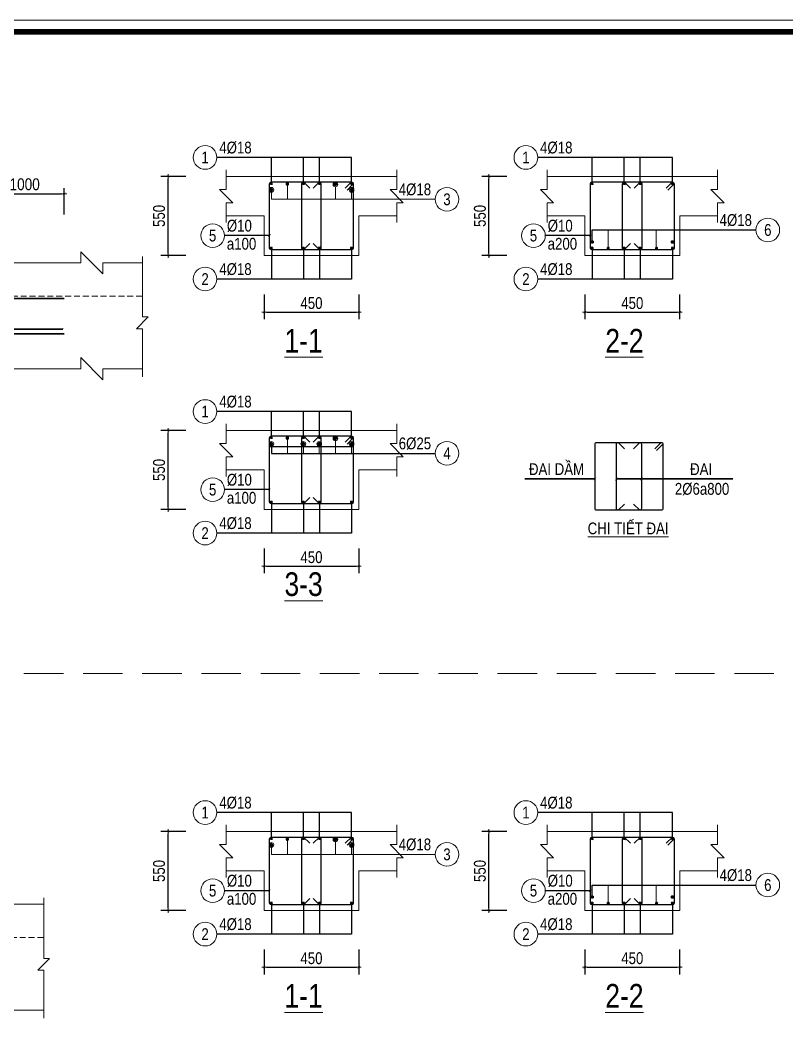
# Model space of a CAD drawing. Header units: millimetres. Extents: x 397144 to 10081729, y 99180 to 1327802.
# Drawn here: x 4983718 to 4993426, y 708626 to 721490 of the extents above; entities that cross this region are included whole.
import ezdxf
from ezdxf.enums import TextEntityAlignment as Align

# ---------------------------------------------------------------- set-up
doc = ezdxf.new("R2010")
doc.units = ezdxf.units.MM
doc.header["$PDSIZE"] = -10
doc.linetypes.add('HIDDEN', pattern=[0.375, 0.25, -0.125])
doc.layers.get('0').update_dxf_attribs({"linetype": 'CONTINUOUS'})
doc.layers.get('Defpoints').update_dxf_attribs({"color": 12, "linetype": 'CONTINUOUS'})
for name, color, linetype, lineweight in [('kata_dim', 8, 'CONTINUOUS', 13), ('kata_net khuat', 9, 'HIDDEN', 5), ('kata_net manh', 8, 'CONTINUOUS', 5), ('kata_net thay', 4, 'CONTINUOUS', 20), ('kata_text', 7, 'CONTINUOUS', 20), ('kata_thep chu', 1, 'CONTINUOUS', 35), ('kata_thep dai', 220, 'CONTINUOUS', 25)]:
    doc.layers.add(name, color=color, linetype=linetype, lineweight=lineweight)
doc.layers.add('KTH', color=7, linetype='CONTINUOUS', lineweight=5, true_color=0x004d99)
doc.styles.add('kata_text', font='arial.ttf', dxfattribs={"width": 0.8})
doc.styles.add('Star-HelCon', font='VHELVCN_0.TTF')
doc.dimstyles.new('kata_dim_30', dxfattribs={"dimscale": 60, "dimtxt": 2.5, "dimasz": 0.5, "dimexe": 1.5, "dimexo": 2.5, "dimtad": 1, "dimdec": 0, "dimlfac": 0.5, "dimzin": 0, "dimdsep": 46, "dimtxsty": 'kata_text', "dimblk": 'kata_block_ArchTick', "dimcen": 0.09, "dimdle": 1.2, "dimclrd": 8, "dimclre": 8, "dimclrt": 3, "dimadec": 0, "dimazin": 0, "dimtfac": 1, "dimtdec": 0, "dimtix": 1, "dimtofl": 0, "dimtmove": 0, "dimatfit": 3, "dimfxl": 3.75, "dimfxlon": 1, "dimtolj": 1, "dimtzin": 0, "dimarcsym": 0})
doc.dimstyles.new('kata_dim_70', dxfattribs={"dimscale": 70, "dimtxt": 2.15, "dimasz": 0.5, "dimexe": 1, "dimexo": 2, "dimtad": 1, "dimdec": 0, "dimrnd": 5, "dimzin": 0, "dimdsep": 46, "dimtxsty": 'Star-HelCon', "dimblk": 'kata_block_ArchTick', "dimcen": 0.09, "dimdle": 1.2, "dimclrd": 8, "dimclre": 8, "dimclrt": 3, "dimadec": 0, "dimazin": 0, "dimtfac": 1, "dimtdec": 0, "dimtix": 1, "dimtmove": 2, "dimatfit": 3, "dimfxl": 3.75, "dimfxlon": 1, "dimtolj": 1, "dimtzin": 0, "dimarcsym": 0})

# ---------------------------------------------------------------- blocks, each defined once
blk = doc.blocks.new('kata_block_ArchTick')
at = {"color": 8}
blk.add_line((1, 0), (-1, 0), dxfattribs=at)
at = {"color": 8, "const_width": 0.15}
blk.add_lwpolyline([(-0.5, -0.5), (0.5, 0.5)], dxfattribs=at)
blk = doc.blocks.new('*D42')
at = {"layer": 'Defpoints', "color": 0, "transparency": 16777216}
for p in [(4984273, 719292), (4983273, 719029), (4984273, 717929)]:
    blk.add_point(p, dxfattribs=at)
at = {"layer": 'KTH', "color": 8, "lineweight": -2, "transparency": 16777216}
for p, q in [((4983273, 719169), (4983273, 719362)), ((4983308, 719292), (4984238, 719292)), ((4984273, 719029), (4984273, 719362))]:
    blk.add_line(p, q, dxfattribs=at)
at = {"layer": 'KTH', "color": 8, "lineweight": -2, "transparency": 16777216, "xscale": 35, "yscale": 35, "zscale": 35, "rotation": 180}
blk.add_blockref('kata_block_ArchTick', (4983273, 719292), dxfattribs=at)
at = {"layer": 'KTH', "color": 8, "lineweight": -2, "transparency": 16777216, "xscale": 35, "yscale": 35, "zscale": 35}
blk.add_blockref('kata_block_ArchTick', (4984273, 719292), dxfattribs=at)
at = {"layer": 'KTH', "color": 3, "transparency": 16777216, "insert": (4983773, 719412), "char_height": 150.5, "attachment_point": 5, "style": 'Star-HelCon'}
blk.add_mtext('\\A1;1000', dxfattribs=at)
blk = doc.blocks.new('CHG_XX_Khung ten')
blk.add_lwpolyline([(15, 579), (826, 579), (826, 15), (15, 15)], close=True)
at = {"color": 4, "linetype": 'Continuous', "const_width": 1}
blk.add_lwpolyline([(17, 577), (824, 577), (824, 17), (17, 17)], close=True, dxfattribs=at)
blk = doc.blocks.new('*D208')
at = {"layer": 'Defpoints', "color": 0, "transparency": 16777216}
for p in [(4986806, 718512), (4988006, 718512), (4988006, 717792)]:
    blk.add_point(p, dxfattribs=at)
at = {"layer": 'kata_dim', "color": 8, "lineweight": -2, "transparency": 16777216}
for p, q in [((4986806, 718017), (4986806, 717702)), ((4988006, 718017), (4988006, 717702)), ((4986836, 717792), (4987976, 717792))]:
    blk.add_line(p, q, dxfattribs=at)
at = {"layer": 'kata_dim', "color": 8, "lineweight": -2, "transparency": 16777216, "xscale": 30, "yscale": 30, "zscale": 30, "rotation": 180}
blk.add_blockref('kata_block_ArchTick', (4986806, 717792), dxfattribs=at)
at = {"layer": 'kata_dim', "color": 8, "lineweight": -2, "transparency": 16777216, "xscale": 30, "yscale": 30, "zscale": 30}
blk.add_blockref('kata_block_ArchTick', (4988006, 717792), dxfattribs=at)
at = {"layer": 'kata_dim', "color": 3, "transparency": 16777216, "insert": (4987406, 717907), "char_height": 150, "attachment_point": 5, "style": 'kata_text'}
blk.add_mtext('\\A1;450', dxfattribs=at)
blk = doc.blocks.new('kata_block_TD')
at = {"color": 6, "linetype": 'ByBlock', "lineweight": -2, "style": 'kata_text', "width": 0.8}
blk.add_attdef('SECTDET2', text='', height=5, dxfattribs=at).set_placement((0, 7.97), align=Align.CENTER)
at = {"color": 0, "linetype": 'ByBlock', "lineweight": -2, "style": 'kata_text', "width": 0.8}
blk.add_attdef('SECTDET1', text='', height=5, dxfattribs=at).set_placement((0, 1.47), align=Align.CENTER)
at = {"color": 3, "lineweight": 25, "style": 'kata_text', "width": 0.8}
blk.add_attdef('SSCALE', text='', height=2.5, dxfattribs=at).set_placement((0, -4), align=Align.CENTER)
blk = doc.blocks.new('*D209')
at = {"layer": 'Defpoints', "color": 0, "transparency": 16777216}
for p in [(4985590, 719512), (4986806, 719512), (4986806, 718512)]:
    blk.add_point(p, dxfattribs=at)
at = {"layer": 'kata_dim', "color": 8, "lineweight": -2, "transparency": 16777216}
for p, q in [((4985815, 719512), (4985500, 719512)), ((4985590, 718542), (4985590, 719482)), ((4985815, 718512), (4985500, 718512))]:
    blk.add_line(p, q, dxfattribs=at)
at = {"layer": 'kata_dim', "color": 8, "lineweight": -2, "transparency": 16777216, "xscale": 30, "yscale": 30, "zscale": 30}
for p, rotation in [((4985590, 719512), 90), ((4985590, 718512), 270)]:
    blk.add_blockref('kata_block_ArchTick', p, dxfattribs=dict(at, rotation=rotation))
at = {"layer": 'kata_dim', "color": 3, "transparency": 16777216, "insert": (4985476, 719012), "char_height": 150, "attachment_point": 5, "rotation": 90, "style": 'kata_text'}
blk.add_mtext('\\A1;550', dxfattribs=at)
blk = doc.blocks.new('kata_block_THEP')
at = {"layer": 'kata_thep chu', "color": 0}
for p, q in [((-0.5, 0), (0.5, 0)), ((-0.35, 0.35), (0.35, -0.35)), ((0.35, 0.35), (-0.35, -0.35)), ((0, 0.5), (0, -0.5))]:
    blk.add_line(p, q, dxfattribs=at)
at = {"layer": 'kata_thep chu', "color": 0, "const_width": 0.0833}
blk.add_lwpolyline([(-0.5, 0, 1), (0.5, 0, 1), (-0.5, 0, 1)], format="xyb", dxfattribs=at)
blk = doc.blocks.new('*U12')
blk.add_circle((-2.5, 0), 2.5)
at = {"layer": 'kata_text', "color": 3, "style": 'kata_text', "width": 0.8}
blk.add_attdef('DK1', (0.5, 0.85), '', height=2.5, dxfattribs=at)
at = {"layer": 'kata_text', "color": 7, "style": 'kata_text', "width": 0.8}
blk.add_attdef('SH2', text='', height=2.5, dxfattribs=at).set_placement((-2.5, 0), align=Align.MIDDLE)
blk = doc.blocks.new('*U11')
blk.add_circle((2.5, 0), 2.5)
at = {"layer": 'kata_text', "color": 3, "style": 'kata_text', "width": 0.8}
blk.add_attdef('DK2', text='', height=2.5, dxfattribs=at).set_placement((-0.85, 0.85), align=Align.RIGHT)
at = {"layer": 'kata_text', "color": 7, "style": 'kata_text', "width": 0.8}
blk.add_attdef('SH3', text='', height=2.5, dxfattribs=at).set_placement((2.5, 0), align=Align.MIDDLE)
blk = doc.blocks.new('*U13')
blk.add_circle((-2.5, 0), 2.5)
at = {"layer": 'kata_text', "color": 3, "style": 'kata_text', "width": 0.8}
for tag, p in [('DK1', (0.5, 0.85)), ('KC1', (0.5, -2.97))]:
    blk.add_attdef(tag, p, '', height=2.5, dxfattribs=at)
at = {"layer": 'kata_text', "color": 7, "style": 'kata_text', "width": 0.8}
blk.add_attdef('SH2', text='', height=2.5, dxfattribs=at).set_placement((-2.5, 0), align=Align.MIDDLE)
blk = doc.blocks.new('*D210')
at = {"layer": 'Defpoints', "color": 0, "transparency": 16777216}
for p in [(4986806, 715294), (4988006, 715294), (4988006, 714574)]:
    blk.add_point(p, dxfattribs=at)
at = {"layer": 'kata_dim', "color": 8, "lineweight": -2, "transparency": 16777216}
for p, q in [((4986806, 714799), (4986806, 714484)), ((4988006, 714799), (4988006, 714484)), ((4986836, 714574), (4987976, 714574))]:
    blk.add_line(p, q, dxfattribs=at)
at = {"layer": 'kata_dim', "color": 8, "lineweight": -2, "transparency": 16777216, "xscale": 30, "yscale": 30, "zscale": 30, "rotation": 180}
blk.add_blockref('kata_block_ArchTick', (4986806, 714574), dxfattribs=at)
at = {"layer": 'kata_dim', "color": 8, "lineweight": -2, "transparency": 16777216, "xscale": 30, "yscale": 30, "zscale": 30}
blk.add_blockref('kata_block_ArchTick', (4988006, 714574), dxfattribs=at)
at = {"layer": 'kata_dim', "color": 3, "transparency": 16777216, "insert": (4987406, 714688), "char_height": 150, "attachment_point": 5, "style": 'kata_text'}
blk.add_mtext('\\A1;450', dxfattribs=at)
blk = doc.blocks.new('*D211')
at = {"layer": 'Defpoints', "color": 0, "transparency": 16777216}
for p in [(4985590, 716294), (4986806, 716294), (4986806, 715294)]:
    blk.add_point(p, dxfattribs=at)
at = {"layer": 'kata_dim', "color": 8, "lineweight": -2, "transparency": 16777216}
for p, q in [((4985815, 716294), (4985500, 716294)), ((4985590, 715324), (4985590, 716264)), ((4985815, 715294), (4985500, 715294))]:
    blk.add_line(p, q, dxfattribs=at)
at = {"layer": 'kata_dim', "color": 8, "lineweight": -2, "transparency": 16777216, "xscale": 30, "yscale": 30, "zscale": 30}
for p, rotation in [((4985590, 716294), 90), ((4985590, 715294), 270)]:
    blk.add_blockref('kata_block_ArchTick', p, dxfattribs=dict(at, rotation=rotation))
at = {"layer": 'kata_dim', "color": 3, "transparency": 16777216, "insert": (4985476, 715794), "char_height": 150, "attachment_point": 5, "rotation": 90, "style": 'kata_text'}
blk.add_mtext('\\A1;550', dxfattribs=at)
blk = doc.blocks.new('*D212')
at = {"layer": 'Defpoints', "color": 0, "transparency": 16777216}
for p in [(4990870, 718512), (4992070, 718512), (4992070, 717792)]:
    blk.add_point(p, dxfattribs=at)
at = {"layer": 'kata_dim', "color": 8, "lineweight": -2, "transparency": 16777216}
for p, q in [((4990870, 718017), (4990870, 717702)), ((4992070, 718017), (4992070, 717702)), ((4990900, 717792), (4992040, 717792))]:
    blk.add_line(p, q, dxfattribs=at)
at = {"layer": 'kata_dim', "color": 8, "lineweight": -2, "transparency": 16777216, "xscale": 30, "yscale": 30, "zscale": 30, "rotation": 180}
blk.add_blockref('kata_block_ArchTick', (4990870, 717792), dxfattribs=at)
at = {"layer": 'kata_dim', "color": 8, "lineweight": -2, "transparency": 16777216, "xscale": 30, "yscale": 30, "zscale": 30}
blk.add_blockref('kata_block_ArchTick', (4992070, 717792), dxfattribs=at)
at = {"layer": 'kata_dim', "color": 3, "transparency": 16777216, "insert": (4991470, 717907), "char_height": 150, "attachment_point": 5, "style": 'kata_text'}
blk.add_mtext('\\A1;450', dxfattribs=at)
blk = doc.blocks.new('*D213')
at = {"layer": 'Defpoints', "color": 0, "transparency": 16777216}
for p in [(4989654, 719512), (4990870, 719512), (4990870, 718512)]:
    blk.add_point(p, dxfattribs=at)
at = {"layer": 'kata_dim', "color": 8, "lineweight": -2, "transparency": 16777216}
for p, q in [((4989879, 719512), (4989564, 719512)), ((4989654, 718542), (4989654, 719482)), ((4989879, 718512), (4989564, 718512))]:
    blk.add_line(p, q, dxfattribs=at)
at = {"layer": 'kata_dim', "color": 8, "lineweight": -2, "transparency": 16777216, "xscale": 30, "yscale": 30, "zscale": 30}
for p, rotation in [((4989654, 719512), 90), ((4989654, 718512), 270)]:
    blk.add_blockref('kata_block_ArchTick', p, dxfattribs=dict(at, rotation=rotation))
at = {"layer": 'kata_dim', "color": 3, "transparency": 16777216, "insert": (4989540, 719012), "char_height": 150, "attachment_point": 5, "rotation": 90, "style": 'kata_text'}
blk.add_mtext('\\A1;550', dxfattribs=at)
blk = doc.blocks.new('*D584')
at = {"layer": 'Defpoints', "color": 0, "transparency": 16777216}
for p in [(4986806, 710213), (4988006, 710213), (4988006, 709493)]:
    blk.add_point(p, dxfattribs=at)
at = {"layer": 'kata_dim', "color": 8, "lineweight": -2, "transparency": 16777216}
for p, q in [((4986806, 709718), (4986806, 709403)), ((4988006, 709718), (4988006, 709403)), ((4986836, 709493), (4987976, 709493))]:
    blk.add_line(p, q, dxfattribs=at)
at = {"layer": 'kata_dim', "color": 8, "lineweight": -2, "transparency": 16777216, "xscale": 30, "yscale": 30, "zscale": 30, "rotation": 180}
blk.add_blockref('kata_block_ArchTick', (4986806, 709493), dxfattribs=at)
at = {"layer": 'kata_dim', "color": 8, "lineweight": -2, "transparency": 16777216, "xscale": 30, "yscale": 30, "zscale": 30}
blk.add_blockref('kata_block_ArchTick', (4988006, 709493), dxfattribs=at)
at = {"layer": 'kata_dim', "color": 3, "transparency": 16777216, "insert": (4987406, 709607), "char_height": 150, "attachment_point": 5, "style": 'kata_text'}
blk.add_mtext('\\A1;450', dxfattribs=at)
blk = doc.blocks.new('*D585')
at = {"layer": 'Defpoints', "color": 0, "transparency": 16777216}
for p in [(4985590, 711213), (4986806, 711213), (4986806, 710213)]:
    blk.add_point(p, dxfattribs=at)
at = {"layer": 'kata_dim', "color": 8, "lineweight": -2, "transparency": 16777216}
for p, q in [((4985815, 711213), (4985500, 711213)), ((4985590, 710243), (4985590, 711183)), ((4985815, 710213), (4985500, 710213))]:
    blk.add_line(p, q, dxfattribs=at)
at = {"layer": 'kata_dim', "color": 8, "lineweight": -2, "transparency": 16777216, "xscale": 30, "yscale": 30, "zscale": 30}
for p, rotation in [((4985590, 711213), 90), ((4985590, 710213), 270)]:
    blk.add_blockref('kata_block_ArchTick', p, dxfattribs=dict(at, rotation=rotation))
at = {"layer": 'kata_dim', "color": 3, "transparency": 16777216, "insert": (4985476, 710713), "char_height": 150, "attachment_point": 5, "rotation": 90, "style": 'kata_text'}
blk.add_mtext('\\A1;550', dxfattribs=at)
blk = doc.blocks.new('*D588')
at = {"layer": 'Defpoints', "color": 0, "transparency": 16777216}
for p in [(4990870, 710213), (4992070, 710213), (4992070, 709493)]:
    blk.add_point(p, dxfattribs=at)
at = {"layer": 'kata_dim', "color": 8, "lineweight": -2, "transparency": 16777216}
for p, q in [((4990870, 709718), (4990870, 709403)), ((4992070, 709718), (4992070, 709403)), ((4990900, 709493), (4992040, 709493))]:
    blk.add_line(p, q, dxfattribs=at)
at = {"layer": 'kata_dim', "color": 8, "lineweight": -2, "transparency": 16777216, "xscale": 30, "yscale": 30, "zscale": 30, "rotation": 180}
blk.add_blockref('kata_block_ArchTick', (4990870, 709493), dxfattribs=at)
at = {"layer": 'kata_dim', "color": 8, "lineweight": -2, "transparency": 16777216, "xscale": 30, "yscale": 30, "zscale": 30}
blk.add_blockref('kata_block_ArchTick', (4992070, 709493), dxfattribs=at)
at = {"layer": 'kata_dim', "color": 3, "transparency": 16777216, "insert": (4991470, 709607), "char_height": 150, "attachment_point": 5, "style": 'kata_text'}
blk.add_mtext('\\A1;450', dxfattribs=at)
blk = doc.blocks.new('*D589')
at = {"layer": 'Defpoints', "color": 0, "transparency": 16777216}
for p in [(4989654, 711213), (4990870, 711213), (4990870, 710213)]:
    blk.add_point(p, dxfattribs=at)
at = {"layer": 'kata_dim', "color": 8, "lineweight": -2, "transparency": 16777216}
for p, q in [((4989879, 711213), (4989564, 711213)), ((4989654, 710243), (4989654, 711183)), ((4989879, 710213), (4989564, 710213))]:
    blk.add_line(p, q, dxfattribs=at)
at = {"layer": 'kata_dim', "color": 8, "lineweight": -2, "transparency": 16777216, "xscale": 30, "yscale": 30, "zscale": 30}
for p, rotation in [((4989654, 711213), 90), ((4989654, 710213), 270)]:
    blk.add_blockref('kata_block_ArchTick', p, dxfattribs=dict(at, rotation=rotation))
at = {"layer": 'kata_dim', "color": 3, "transparency": 16777216, "insert": (4989540, 710713), "char_height": 150, "attachment_point": 5, "rotation": 90, "style": 'kata_text'}
blk.add_mtext('\\A1;550', dxfattribs=at)
blk = doc.blocks.new('ct dai')
at = {"layer": 'kata_thep dai'}
for points in [[(3878223, -233111), (3878303, -233031, -0.414214), (3878325, -233053), (3878325, -233869, -0.414214), (3878303, -233891), (3877487, -233891, -0.414214), (3877465, -233869), (3877465, -233053, -0.414214), (3877487, -233031), (3878303, -233031, -0.414214), (3878325, -233053), (3878245, -233133)], [(3877839, -233811), (3877759, -233891), (3877759, -233891, -0.414214), (3877737, -233869), (3877737, -233053, -0.414214), (3877759, -233031), (3877759, -233031), (3877839, -233111)], [(3878031, -233031), (3878031, -233031, -0.414214), (3878053, -233053), (3878053, -233869, -0.414214), (3878031, -233891), (3878031, -233891), (3877951, -233811)], [(3877951, -233111), (3878031, -233031), (3878031, -233031, -0.414214), (3878053, -233053), (3878053, -233053)]]:
    blk.add_lwpolyline(points, format="xyb", dxfattribs=at)
at = {"layer": 'kata_text', "color": 3, "style": 'kata_text', "width": 0.8}
for s, p in [('ĐAI DẦM', (3876628, -233444)), ('ĐAI', (3878669, -233444)), ('2%%C6a800', (3878476, -233694))]:
    blk.add_text(s, height=150, dxfattribs=at).set_placement(p)
at = {"layer": 'kata_text', "style": 'kata_text', "width": 0.8}
blk.add_text('%%UCHI TIẾT ĐAI', height=150, dxfattribs=at).set_placement((3877372, -234195))
at = {"layer": 'kata_net manh'}
for points in [[(3877465, -233494), (3876577, -233494)], [(3877737, -233494), (3878896, -233494)], [(3878053, -233494), (3879212, -233494)]]:
    blk.add_leader(points, dimstyle='kata_dim_70', override={"dimasz": 0.5, "dimldrblk": 'ArchTick'}, dxfattribs=at)

msp = doc.modelspace()

# ---------------------------------------------------------------- linework, layer by layer
at = {"layer": 'kata_dim'}
for points in [[(4983133.14367, 718416.88368), (4984483.14367, 718416.88368), (4984483.14367, 718556.88368), (4984763.14367, 718276.88368), (4984763.14367, 718416.88368), (4985264.30691, 718416.88368)], [(4985264.30691, 716972.57229), (4985264.30691, 717581.63962), (4985189.30691, 717581.63962), (4985339.30691, 717731.63962), (4985264.30691, 717731.63962), (4985264.30691, 718499.27729)], [(4983133.14367, 717076.88368), (4984483.14367, 717076.88368), (4984483.14367, 717216.88368), (4984763.14367, 716936.88368), (4984763.14367, 717076.88368), (4985264.30691, 717076.88368)]]:
    msp.add_lwpolyline(points, dxfattribs=at)
at = {"layer": 'kata_net khuat', "ltscale": 300}
msp.add_line((4983273.14367, 717996.88368), (4985264.30691, 717996.88368), dxfattribs=at)
at = {"layer": 'kata_thep chu'}
msp.add_line((4970806.20543, 717967.88368), (4984273.14367, 717967.88368), dxfattribs=at)
msp.add_lwpolyline([(4970840.71285, 717733.64374), (4970840.71285, 717537.83553, 0.4142135624), (4970860.71285, 717517.83553), (4984273.14367, 717517.83553)], format="xyb", dxfattribs=at)

# ---------------------------------------------------------------- dimensions: what is measured, and where the dimension line sits
at = {"layer": 'KTH'}
dim = msp.add_linear_dim(base=(4984273.14367, 719291.88368), p1=(4983273.14367, 719029.38368), p2=(4984273.14367, 717928.88368), dimstyle='kata_dim_70', dxfattribs=at)
dim.commit()
dim.dimension.update_dxf_attribs({"geometry": '*D42', "text_midpoint": (4983773.14367, 719412.48901)})

# ---------------------------------------------------------------- next in the draw order: block references
at = {"layer": 'kata_net thay', "xscale": 72.589395827735, "yscale": 72.589395827735, "zscale": 72.589395827735}
msp.add_blockref('CHG_XX_Khung ten', (4967529.05019, 679461.165), dxfattribs=at)

# ---------------------------------------------------------------- next in the draw order: linework, layer by layer
at = {"layer": 'kata_dim', "ltscale": 0.8}
for p, q in [((4986898.19768, 719222.48578), (4988972.58044, 719222.48578)), ((4991165.17732, 718604.48578), (4991165.17732, 718833.92884)), ((4991774.17732, 718604.48578), (4991774.17732, 718833.92884)), ((4986898.19768, 710923.32018), (4988972.58044, 710923.32018)), ((4991165.17732, 710305.32018), (4991165.17732, 710534.76325)), ((4991774.17732, 710305.32018), (4991774.17732, 710534.76325))]:
    msp.add_line(p, q, dxfattribs=at)
at = {"layer": 'kata_dim'}
for points in [[(4986326.19768, 718929.15244), (4986326.19768, 719179.15244), (4986409.53101, 719179.15244), (4986242.86435, 719345.81911), (4986326.19768, 719345.81911), (4986326.19768, 719595.81911)], [(4988486.19768, 718929.15244), (4988486.19768, 719179.15244), (4988569.53101, 719179.15244), (4988402.86435, 719345.81911), (4988486.19768, 719345.81911), (4988486.19768, 719595.81911)], [(4990390.17732, 718929.15244), (4990390.17732, 719179.15244), (4990473.51065, 719179.15244), (4990306.84399, 719345.81911), (4990390.17732, 719345.81911), (4990390.17732, 719595.81911)], [(4992550.17732, 718929.15244), (4992550.17732, 719179.15244), (4992633.51065, 719179.15244), (4992466.84399, 719345.81911), (4992550.17732, 719345.81911), (4992550.17732, 719595.81911)], [(4986326.19768, 715710.63389), (4986326.19768, 715960.63389), (4986409.53101, 715960.63389), (4986242.86435, 716127.30056), (4986326.19768, 716127.30056), (4986326.19768, 716377.30056)], [(4988486.19768, 715710.63389), (4988486.19768, 715960.63389), (4988569.53101, 715960.63389), (4988402.86435, 716127.30056), (4988486.19768, 716127.30056), (4988486.19768, 716377.30056)], [(4986326.19768, 710629.98685), (4986326.19768, 710879.98685), (4986409.53101, 710879.98685), (4986242.86435, 711046.65352), (4986326.19768, 711046.65352), (4986326.19768, 711296.65352)], [(4988486.19768, 710629.98685), (4988486.19768, 710879.98685), (4988569.53101, 710879.98685), (4988402.86435, 711046.65352), (4988486.19768, 711046.65352), (4988486.19768, 711296.65352)], [(4990390.17732, 710629.98685), (4990390.17732, 710879.98685), (4990473.51065, 710879.98685), (4990306.84399, 711046.65352), (4990390.17732, 711046.65352), (4990390.17732, 711296.65352)], [(4992550.17732, 710629.98685), (4992550.17732, 710879.98685), (4992633.51065, 710879.98685), (4992466.84399, 711046.65352), (4992550.17732, 711046.65352), (4992550.17732, 711296.65352)], [(4981883.14367, 710290.68135), (4983233.14367, 710290.68135), (4983233.14367, 710430.68135), (4983513.14367, 710150.68135), (4983513.14367, 710290.68135), (4984014.30691, 710290.68135)], [(4984014.30691, 708846.36996), (4984014.30691, 709455.43729), (4983939.30691, 709455.43729), (4984089.30691, 709605.43729), (4984014.30691, 709605.43729), (4984014.30691, 710373.07496)], [(4981883.14367, 708950.68135), (4983233.14367, 708950.68135), (4983233.14367, 709090.68135), (4983513.14367, 708810.68135), (4983513.14367, 708950.68135), (4984014.30691, 708950.68135)]]:
    msp.add_lwpolyline(points, dxfattribs=at)
at = {"layer": 'kata_net khuat', "ltscale": 2000}
msp.add_line((4968763.06992, 713215.23405), (5017397.96513, 713215.23405), dxfattribs=at)
at = {"layer": 'kata_net khuat', "ltscale": 300}
msp.add_line((4982023.14367, 709870.68135), (4984014.30691, 709870.68135), dxfattribs=at)
at = {"layer": 'kata_net manh'}
for p, q in [((4987101.19768, 719415.86913), (4987101.19768, 719222.48578)), ((4987710.19768, 719381.25963), (4987710.19768, 719222.48578)), ((4986898.19768, 719312.48578), (4986898.19768, 719222.48578)), ((4987914.19768, 719312.48578), (4987914.19768, 719222.48578)), ((4987101.19768, 716197.35058), (4987101.19768, 716003.96722)), ((4987710.19768, 716162.74108), (4987710.19768, 716003.96722)), ((4986898.19768, 716093.96722), (4986898.19768, 716003.96722)), ((4987303.0659, 716093.96722), (4987303.0659, 716003.96722)), ((4987504.0929, 716093.96722), (4987504.0929, 716003.96722)), ((4987914.19768, 716093.96722), (4987914.19768, 716003.96722)), ((4986898.19768, 711013.32018), (4986898.19768, 710923.32018)), ((4987101.19768, 711116.70354), (4987101.19768, 710923.32018)), ((4987710.19768, 711082.09404), (4987710.19768, 710923.32018)), ((4987914.19768, 711013.32018), (4987914.19768, 710923.32018))]:
    msp.add_line(p, q, dxfattribs=at)
for centre in [(4986898.19768, 719342.48578), (4987710.19768, 719411.25963), (4987914.19768, 719342.48578), (4987710.19768, 716192.74108), (4986898.19768, 716123.96722), (4987303.0659, 716123.96722), (4987504.0929, 716123.96722), (4987914.19768, 716123.96722), (4987710.19768, 711112.09404), (4986898.19768, 711043.32018), (4987914.19768, 711043.32018)]:
    msp.add_circle(centre, 30, dxfattribs=at)
at = {"layer": 'kata_net thay'}
for p, q in [((4986326.19768, 719512.48578), (4988486.19768, 719512.48578)), ((4990390.17732, 719512.48578), (4992550.17732, 719512.48578)), ((4986326.19768, 716293.96722), (4988486.19768, 716293.96722)), ((4986326.19768, 711213.32018), (4988486.19768, 711213.32018)), ((4990390.17732, 711213.32018), (4992550.17732, 711213.32018))]:
    msp.add_line(p, q, dxfattribs=at)
for points in [[(4986326.19768, 719012.48578), (4986806.19768, 719012.48578), (4986806.19768, 718512.48578), (4988006.19768, 718512.48578), (4988006.19768, 719012.48578), (4988486.19768, 719012.48578)], [(4990390.17732, 719012.48578), (4990870.17732, 719012.48578), (4990870.17732, 718512.48578), (4992070.17732, 718512.48578), (4992070.17732, 719012.48578), (4992550.17732, 719012.48578)], [(4986326.19768, 715793.96722), (4986806.19768, 715793.96722), (4986806.19768, 715293.96722), (4988006.19768, 715293.96722), (4988006.19768, 715793.96722), (4988486.19768, 715793.96722)], [(4986326.19768, 710713.32018), (4986806.19768, 710713.32018), (4986806.19768, 710213.32018), (4988006.19768, 710213.32018), (4988006.19768, 710713.32018), (4988486.19768, 710713.32018)], [(4990390.17732, 710713.32018), (4990870.17732, 710713.32018), (4990870.17732, 710213.32018), (4992070.17732, 710213.32018), (4992070.17732, 710713.32018), (4992550.17732, 710713.32018)]]:
    msp.add_lwpolyline(points, dxfattribs=at)
at = {"layer": 'kata_thep chu', "flags": 128}
msp.add_lwpolyline([(4984257.9534, 717577.95676), (4984257.9534, 717577.95676, -0.414213562), (4984257.9534, 717577.95676), (4980974.30179, 717577.95676)], format="xyb", dxfattribs=at)
at = {"layer": 'kata_thep dai'}
msp.add_line((4986876.19768, 716092.75108), (4987936.19768, 716092.75108), dxfattribs=at)
for points in [[(4987834.19768, 719362.48578), (4987914.19768, 719442.48578, -0.414213562), (4987936.19768, 719420.48578), (4987936.19768, 718604.48578, -0.414213562), (4987914.19768, 718582.48578), (4986898.19768, 718582.48578, -0.414213562), (4986876.19768, 718604.48578), (4986876.19768, 719420.48578, -0.414213562), (4986898.19768, 719442.48578), (4987914.19768, 719442.48578, -0.414213562), (4987936.19768, 719420.48578), (4987856.19768, 719340.48578)], [(4987384.19768, 718662.48578), (4987304.19768, 718582.48578), (4987304.19768, 718582.48578, -0.414213562), (4987282.19768, 718604.48578), (4987282.19768, 719420.48578, -0.414213562), (4987304.19768, 719442.48578), (4987304.19768, 719442.48578), (4987384.19768, 719362.48578)], [(4987428.19768, 718662.48578), (4987508.19768, 718582.48578), (4987508.19768, 718582.48578, 0.414213562), (4987530.19768, 718604.48578), (4987530.19768, 719420.48578, 0.414213562), (4987508.19768, 719442.48578), (4987508.19768, 719442.48578), (4987428.19768, 719362.48578)], [(4991898.17732, 719362.48578), (4991978.17732, 719442.48578, -0.414213562), (4992000.17732, 719420.48578), (4992000.17732, 718604.48578, -0.414213562), (4991978.17732, 718582.48578), (4990962.17732, 718582.48578, -0.414213562), (4990940.17732, 718604.48578), (4990940.17732, 719420.48578, -0.414213562), (4990962.17732, 719442.48578), (4991978.17732, 719442.48578, -0.414213562), (4992000.17732, 719420.48578), (4991920.17732, 719340.48578)], [(4991448.17732, 718662.48578), (4991368.17732, 718582.48578), (4991368.17732, 718582.48578, -0.414213562), (4991346.17732, 718604.48578), (4991346.17732, 719420.48578, -0.414213562), (4991368.17732, 719442.48578), (4991368.17732, 719442.48578), (4991448.17732, 719362.48578)], [(4991492.17732, 718662.48578), (4991572.17732, 718582.48578), (4991572.17732, 718582.48578, 0.414213562), (4991594.17732, 718604.48578), (4991594.17732, 719420.48578, 0.414213562), (4991572.17732, 719442.48578), (4991572.17732, 719442.48578), (4991492.17732, 719362.48578)], [(4987834.19768, 716143.96722), (4987914.19768, 716223.96722, -0.414213562), (4987936.19768, 716201.96722), (4987936.19768, 715385.96722, -0.414213562), (4987914.19768, 715363.96722), (4986898.19768, 715363.96722, -0.414213562), (4986876.19768, 715385.96722), (4986876.19768, 716201.96722, -0.414213562), (4986898.19768, 716223.96722), (4987914.19768, 716223.96722, -0.414213562), (4987936.19768, 716201.96722), (4987856.19768, 716121.96722)], [(4987384.19768, 715443.96722), (4987304.19768, 715363.96722), (4987304.19768, 715363.96722, -0.414213562), (4987282.19768, 715385.96722), (4987282.19768, 716201.96722, -0.414213562), (4987304.19768, 716223.96722), (4987304.19768, 716223.96722), (4987384.19768, 716143.96722)], [(4987428.19768, 715443.96722), (4987508.19768, 715363.96722), (4987508.19768, 715363.96722, 0.414213562), (4987530.19768, 715385.96722), (4987530.19768, 716201.96722, 0.414213562), (4987508.19768, 716223.96722), (4987508.19768, 716223.96722), (4987428.19768, 716143.96722)], [(4987834.19768, 711063.32018), (4987914.19768, 711143.32018, -0.414213562), (4987936.19768, 711121.32018), (4987936.19768, 710305.32018, -0.414213562), (4987914.19768, 710283.32018), (4986898.19768, 710283.32018, -0.414213562), (4986876.19768, 710305.32018), (4986876.19768, 711121.32018, -0.414213562), (4986898.19768, 711143.32018), (4987914.19768, 711143.32018, -0.414213562), (4987936.19768, 711121.32018), (4987856.19768, 711041.32018)], [(4987384.19768, 710363.32018), (4987304.19768, 710283.32018), (4987304.19768, 710283.32018, -0.414213562), (4987282.19768, 710305.32018), (4987282.19768, 711121.32018, -0.414213562), (4987304.19768, 711143.32018), (4987304.19768, 711143.32018), (4987384.19768, 711063.32018)], [(4987428.19768, 710363.32018), (4987508.19768, 710283.32018), (4987508.19768, 710283.32018, 0.414213562), (4987530.19768, 710305.32018), (4987530.19768, 711121.32018, 0.414213562), (4987508.19768, 711143.32018), (4987508.19768, 711143.32018), (4987428.19768, 711063.32018)], [(4991898.17732, 711063.32018), (4991978.17732, 711143.32018, -0.414213562), (4992000.17732, 711121.32018), (4992000.17732, 710305.32018, -0.414213562), (4991978.17732, 710283.32018), (4990962.17732, 710283.32018, -0.414213562), (4990940.17732, 710305.32018), (4990940.17732, 711121.32018, -0.414213562), (4990962.17732, 711143.32018), (4991978.17732, 711143.32018, -0.414213562), (4992000.17732, 711121.32018), (4991920.17732, 711041.32018)], [(4991448.17732, 710363.32018), (4991368.17732, 710283.32018), (4991368.17732, 710283.32018, -0.414213562), (4991346.17732, 710305.32018), (4991346.17732, 711121.32018, -0.414213562), (4991368.17732, 711143.32018), (4991368.17732, 711143.32018), (4991448.17732, 711063.32018)], [(4991492.17732, 710363.32018), (4991572.17732, 710283.32018), (4991572.17732, 710283.32018, 0.414213562), (4991594.17732, 710305.32018), (4991594.17732, 711121.32018, 0.414213562), (4991572.17732, 711143.32018), (4991572.17732, 711143.32018), (4991492.17732, 711063.32018)]]:
    msp.add_lwpolyline(points, format="xyb", dxfattribs=at)

# ---------------------------------------------------------------- next in the draw order: block references
at = {"layer": 'kata_net manh', "xscale": 60, "yscale": 60, "zscale": 60}
for name, p, values in [('*U12', (4986208.19768, 719752.48578), {'SH2': '1', 'DK1': '4%%C18'}), ('*U12', (4990272.17732, 719752.48578), {'SH2': '1', 'DK1': '4%%C18'}), ('*U11', (4988972.58044, 719222.48578), {'SH3': '3', 'DK2': '4%%C18'}), ('*U11', (4993036.56007, 718833.92884), {'SH3': '6', 'DK2': '4%%C18'}), ('*U13', (4986304.19768, 718762.48578), {'SH2': '5', 'DK1': '%%C10', 'KC1': 'a100'}), ('*U13', (4990368.17732, 718762.48578), {'SH2': '5', 'DK1': '%%C10', 'KC1': 'a200'}), ('*U12', (4986208.19768, 718212.48578), {'SH2': '2', 'DK1': '4%%C18'}), ('*U12', (4990272.17732, 718212.48578), {'SH2': '2', 'DK1': '4%%C18'}), ('*U12', (4986208.19768, 716533.96722), {'SH2': '1', 'DK1': '4%%C18'}), ('*U11', (4988972.58044, 716003.96722), {'SH3': '4', 'DK2': '6%%C25'}), ('*U13', (4986304.19768, 715543.96722), {'SH2': '5', 'DK1': '%%C10', 'KC1': 'a100'}), ('*U12', (4986208.19768, 714993.96722), {'SH2': '2', 'DK1': '4%%C18'}), ('*U12', (4986208.19768, 711453.32018), {'SH2': '1', 'DK1': '4%%C18'}), ('*U12', (4990272.17732, 711453.32018), {'SH2': '1', 'DK1': '4%%C18'}), ('*U11', (4988972.58044, 710923.32018), {'SH3': '3', 'DK2': '4%%C18'}), ('*U13', (4986304.19768, 710463.32018), {'SH2': '5', 'DK1': '%%C10', 'KC1': 'a100'}), ('*U13', (4990368.17732, 710463.32018), {'SH2': '5', 'DK1': '%%C10', 'KC1': 'a200'}), ('*U11', (4993036.56007, 710534.76325), {'SH3': '6', 'DK2': '4%%C18'}), ('*U12', (4986208.19768, 709913.32018), {'SH2': '2', 'DK1': '4%%C18'}), ('*U12', (4990272.17732, 709913.32018), {'SH2': '2', 'DK1': '4%%C18'})]:
    msp.add_blockref(name, p, dxfattribs=at).add_auto_attribs(values)
at = {"layer": 'kata_text'}
ref = msp.add_blockref('kata_block_TD', (4987306.19768, 717192.48578), dxfattribs=dict(at, xscale=60, yscale=60, zscale=60))
ref.add_attrib('SECTDET1', '%%u1-1', dxfattribs={"layer": '0', "color": 0, "linetype": 'ByBlock', "lineweight": -2, "height": 300, "style": 'kata_text', "width": 0.8}).set_placement((4987306.19768, 717280.72475), align=Align.CENTER)
ref = msp.add_blockref('kata_block_TD', (4991370.17732, 717192.48578), dxfattribs=dict(at, xscale=60, yscale=60, zscale=60))
ref.add_attrib('SECTDET1', '%%u2-2', dxfattribs={"layer": '0', "color": 0, "linetype": 'ByBlock', "lineweight": -2, "height": 300, "style": 'kata_text', "width": 0.8}).set_placement((4991370.17732, 717280.72475), align=Align.CENTER)
ref = msp.add_blockref('kata_block_TD', (4987306.19768, 714108.78832), dxfattribs=dict(at, xscale=60, yscale=60, zscale=60))
ref.add_attrib('SECTDET1', '%%u3-3', dxfattribs={"layer": '0', "color": 0, "linetype": 'ByBlock', "lineweight": -2, "height": 300, "style": 'kata_text', "width": 0.8}).set_placement((4987306.19768, 714197.02729), align=Align.CENTER)
ref = msp.add_blockref('kata_block_TD', (4987306.19768, 708893.32018), dxfattribs=dict(at, xscale=60, yscale=60, zscale=60))
ref.add_attrib('SECTDET1', '%%u1-1', dxfattribs={"layer": '0', "color": 0, "linetype": 'ByBlock', "lineweight": -2, "height": 300, "style": 'kata_text', "width": 0.8}).set_placement((4987306.19768, 708981.55916), align=Align.CENTER)
ref = msp.add_blockref('kata_block_TD', (4991370.17732, 708893.32018), dxfattribs=dict(at, xscale=60, yscale=60, zscale=60))
ref.add_attrib('SECTDET1', '%%u2-2', dxfattribs={"layer": '0', "color": 0, "linetype": 'ByBlock', "lineweight": -2, "height": 300, "style": 'kata_text', "width": 0.8}).set_placement((4991370.17732, 708981.55916), align=Align.CENTER)
at = {"layer": 'kata_thep chu'}
for p, xscale, yscale, zscale in [((4986898.19768, 719420.48578), 28, 28, 28), ((4987101.19768, 719415.86913), 40, 40, 40), ((4987304.19768, 719420.48578), 28, 28, 28), ((4987507.19768, 719420.48578), 28, 28, 28), ((4987710.19768, 719411.25963), 40, 40, 40), ((4987914.19768, 719420.48578), 28, 28, 28), ((4990962.17732, 719420.48578), 28, 28, 28), ((4991368.17732, 719420.48578), 28, 28, 28), ((4991571.17732, 719420.48578), 28, 28, 28), ((4991978.17732, 719420.48578), 28, 28, 28), ((4986898.19768, 719342.48578), 40, 40, 40), ((4987914.19768, 719342.48578), 40, 40, 40), ((4986898.19768, 718604.48578), 32, 32, 32), ((4987304.19768, 718604.48578), 32, 32, 32), ((4987507.19768, 718604.48578), 32, 32, 32), ((4987914.19768, 718604.48578), 32, 32, 32), ((4990962.17732, 718604.48578), 32, 32, 32), ((4991165.17732, 718604.48578), 32, 32, 32), ((4991368.17732, 718604.48578), 32, 32, 32), ((4991571.17732, 718604.48578), 32, 32, 32), ((4991777.2821, 718604.48578), 32, 32, 32), ((4991978.17732, 718604.48578), 32, 32, 32), ((4986898.19768, 716201.96722), 28, 28, 28), ((4987101.19768, 716197.35058), 40, 40, 40), ((4987304.19768, 716201.96722), 28, 28, 28), ((4987507.19768, 716201.96722), 28, 28, 28), ((4987710.19768, 716192.74108), 40, 40, 40), ((4987914.19768, 716201.96722), 28, 28, 28), ((4986898.19768, 716123.96722), 40, 40, 40), ((4987303.0659, 716123.96722), 40, 40, 40), ((4987504.0929, 716123.96722), 40, 40, 40), ((4987914.19768, 716123.96722), 40, 40, 40), ((4986898.19768, 715385.96722), 32, 32, 32), ((4987304.19768, 715385.96722), 32, 32, 32), ((4987507.19768, 715385.96722), 32, 32, 32), ((4987914.19768, 715385.96722), 32, 32, 32), ((4987101.19768, 711116.70354), 40, 40, 40), ((4986898.19768, 711043.32018), 40, 40, 40), ((4986898.19768, 711121.32018), 28, 28, 28), ((4987304.19768, 711121.32018), 28, 28, 28), ((4987507.19768, 711121.32018), 28, 28, 28), ((4987710.19768, 711112.09404), 40, 40, 40), ((4987914.19768, 711043.32018), 40, 40, 40), ((4987914.19768, 711121.32018), 28, 28, 28), ((4990962.17732, 711121.32018), 28, 28, 28), ((4991368.17732, 711121.32018), 28, 28, 28), ((4991571.17732, 711121.32018), 28, 28, 28), ((4991978.17732, 711121.32018), 28, 28, 28), ((4986898.19768, 710305.32018), 32, 32, 32), ((4987304.19768, 710305.32018), 32, 32, 32), ((4987507.19768, 710305.32018), 32, 32, 32), ((4987914.19768, 710305.32018), 32, 32, 32), ((4990962.17732, 710305.32018), 32, 32, 32), ((4991165.17732, 710305.32018), 32, 32, 32), ((4991368.17732, 710305.32018), 32, 32, 32), ((4991571.17732, 710305.32018), 32, 32, 32), ((4991777.2821, 710305.32018), 32, 32, 32), ((4991978.17732, 710305.32018), 32, 32, 32)]:
    msp.add_blockref('kata_block_THEP', p, dxfattribs=dict(at, xscale=xscale, yscale=yscale, zscale=zscale))
at = {"layer": 'kata_thep chu', "xscale": -40, "yscale": 40, "zscale": 40, "rotation": 180}
for p in [(4990962.17732, 718682.48578), (4991978.17732, 718682.48578), (4990962.17732, 710383.32018), (4991978.17732, 710383.32018)]:
    msp.add_blockref('kata_block_THEP', p, dxfattribs=at)
at = {"layer": 'kata_thep chu'}
msp.add_blockref('ct dai', (1113532.92455, 949173.21822), dxfattribs=at)

# ---------------------------------------------------------------- next in the draw order: dimensions: what is measured, and where the dimension line sits
at = {"layer": 'kata_dim'}
for base, p1, p2, picture, middle in [((4985590.19768, 719512.48578), (4986806.19768, 718512.48578), (4986806.19768, 719512.48578), '*D209', (4985476.11173, 719012.48578)), ((4989654.17732, 719512.48578), (4990870.17732, 718512.48578), (4990870.17732, 719512.48578), '*D213', (4989540.09137, 719012.48578)), ((4985590.19768, 716293.96722), (4986806.19768, 715293.96722), (4986806.19768, 716293.96722), '*D211', (4985476.11173, 715793.96722)), ((4985590.19768, 711213.32018), (4986806.19768, 710213.32018), (4986806.19768, 711213.32018), '*D585', (4985476.11173, 710713.32018)), ((4989654.17732, 711213.32018), (4990870.17732, 710213.32018), (4990870.17732, 711213.32018), '*D589', (4989540.09137, 710713.32018))]:
    dim = msp.add_linear_dim(base=base, p1=p1, p2=p2, angle=270, text='550', dimstyle='kata_dim_30', dxfattribs=at)
    dim.commit()
    dim.dimension.update_dxf_attribs({"geometry": picture, "text_midpoint": middle})
for base, p1, p2, picture, middle in [((4988006.19768, 717792.48578), (4986806.19768, 718512.48578), (4988006.19768, 718512.48578), '*D208', (4987406.19768, 717906.57173)), ((4992070.17732, 717792.48578), (4990870.17732, 718512.48578), (4992070.17732, 718512.48578), '*D212', (4991470.17732, 717906.57173)), ((4988006.19768, 714573.96722), (4986806.19768, 715293.96722), (4988006.19768, 715293.96722), '*D210', (4987406.19768, 714688.05317)), ((4988006.19768, 709493.32018), (4986806.19768, 710213.32018), (4988006.19768, 710213.32018), '*D584', (4987406.19768, 709607.40613)), ((4992070.17732, 709493.32018), (4990870.17732, 710213.32018), (4992070.17732, 710213.32018), '*D588', (4991470.17732, 709607.40613))]:
    dim = msp.add_linear_dim(base=base, p1=p1, p2=p2, text='450', dimstyle='kata_dim_30', dxfattribs=at)
    dim.commit()
    dim.dimension.update_dxf_attribs({"geometry": picture, "text_midpoint": middle})

# ---------------------------------------------------------------- next in the draw order: leaders
at = {"layer": 'kata_net manh'}
for points in [[(4986898.19768, 719420.48578), (4986898.19768, 719752.48578), (4986208.19768, 719752.48578)], [(4987304.19768, 719420.48578), (4987304.19768, 719752.48578), (4986208.19768, 719752.48578)], [(4987507.19768, 719420.48578), (4987507.19768, 719752.48578), (4986208.19768, 719752.48578)], [(4987914.19768, 719420.48578), (4987914.19768, 719752.48578), (4986208.19768, 719752.48578)], [(4990962.17732, 719420.48578), (4990962.17732, 719752.48578), (4990272.17732, 719752.48578)], [(4991368.17732, 719420.48578), (4991368.17732, 719752.48578), (4990272.17732, 719752.48578)], [(4991571.17732, 719420.48578), (4991571.17732, 719752.48578), (4990272.17732, 719752.48578)], [(4991978.17732, 719420.48578), (4991978.17732, 719752.48578), (4990272.17732, 719752.48578)], [(4986876.19768, 718762.48578), (4986304.19768, 718762.48578)], [(4990940.17732, 718762.48578), (4990368.17732, 718762.48578)], [(4990962.17732, 718682.48578), (4990962.17732, 718833.92884), (4993036.56007, 718833.92884)], [(4986898.19768, 718604.48578), (4986898.19768, 718212.48578), (4986208.19768, 718212.48578)], [(4987304.19768, 718604.48578), (4987304.19768, 718212.48578), (4986208.19768, 718212.48578)], [(4987507.19768, 718604.48578), (4987507.19768, 718212.48578), (4986208.19768, 718212.48578)], [(4987914.19768, 718604.48578), (4987914.19768, 718212.48578), (4986208.19768, 718212.48578)], [(4990962.17732, 718604.48578), (4990962.17732, 718212.48578), (4990272.17732, 718212.48578)], [(4991368.17732, 718604.48578), (4991368.17732, 718212.48578), (4990272.17732, 718212.48578)], [(4991571.17732, 718604.48578), (4991571.17732, 718212.48578), (4990272.17732, 718212.48578)], [(4991978.17732, 718604.48578), (4991978.17732, 718212.48578), (4990272.17732, 718212.48578)], [(4986898.19768, 716201.96722), (4986898.19768, 716533.96722), (4986208.19768, 716533.96722)], [(4987304.19768, 716201.96722), (4987304.19768, 716533.96722), (4986208.19768, 716533.96722)], [(4987507.19768, 716201.96722), (4987507.19768, 716533.96722), (4986208.19768, 716533.96722)], [(4987914.19768, 716201.96722), (4987914.19768, 716533.96722), (4986208.19768, 716533.96722)], [(4986898.19768, 716123.96722), (4986898.19768, 716003.96722), (4988972.58044, 716003.96722)], [(4986876.19768, 715543.96722), (4986304.19768, 715543.96722)], [(4986898.19768, 715385.96722), (4986898.19768, 714993.96722), (4986208.19768, 714993.96722)], [(4987304.19768, 715385.96722), (4987304.19768, 714993.96722), (4986208.19768, 714993.96722)], [(4987507.19768, 715385.96722), (4987507.19768, 714993.96722), (4986208.19768, 714993.96722)], [(4987914.19768, 715385.96722), (4987914.19768, 714993.96722), (4986208.19768, 714993.96722)], [(4986898.19768, 711121.32018), (4986898.19768, 711453.32018), (4986208.19768, 711453.32018)], [(4987304.19768, 711121.32018), (4987304.19768, 711453.32018), (4986208.19768, 711453.32018)], [(4987507.19768, 711121.32018), (4987507.19768, 711453.32018), (4986208.19768, 711453.32018)], [(4987914.19768, 711121.32018), (4987914.19768, 711453.32018), (4986208.19768, 711453.32018)], [(4990962.17732, 711121.32018), (4990962.17732, 711453.32018), (4990272.17732, 711453.32018)], [(4991368.17732, 711121.32018), (4991368.17732, 711453.32018), (4990272.17732, 711453.32018)], [(4991571.17732, 711121.32018), (4991571.17732, 711453.32018), (4990272.17732, 711453.32018)], [(4991978.17732, 711121.32018), (4991978.17732, 711453.32018), (4990272.17732, 711453.32018)], [(4990962.17732, 710383.32018), (4990962.17732, 710534.76325), (4993036.56007, 710534.76325)], [(4986876.19768, 710463.32018), (4986304.19768, 710463.32018)], [(4990940.17732, 710463.32018), (4990368.17732, 710463.32018)], [(4986898.19768, 710305.32018), (4986898.19768, 709913.32018), (4986208.19768, 709913.32018)], [(4987304.19768, 710305.32018), (4987304.19768, 709913.32018), (4986208.19768, 709913.32018)], [(4987507.19768, 710305.32018), (4987507.19768, 709913.32018), (4986208.19768, 709913.32018)], [(4987914.19768, 710305.32018), (4987914.19768, 709913.32018), (4986208.19768, 709913.32018)], [(4990962.17732, 710305.32018), (4990962.17732, 709913.32018), (4990272.17732, 709913.32018)], [(4991368.17732, 710305.32018), (4991368.17732, 709913.32018), (4990272.17732, 709913.32018)], [(4991571.17732, 710305.32018), (4991571.17732, 709913.32018), (4990272.17732, 709913.32018)], [(4991978.17732, 710305.32018), (4991978.17732, 709913.32018), (4990272.17732, 709913.32018)]]:
    msp.add_leader(points, dimstyle='kata_dim_70', override={"dimasz": 0.5, "dimldrblk": 'ArchTick'}, dxfattribs=at)

doc.saveas('drawing.dxf')
